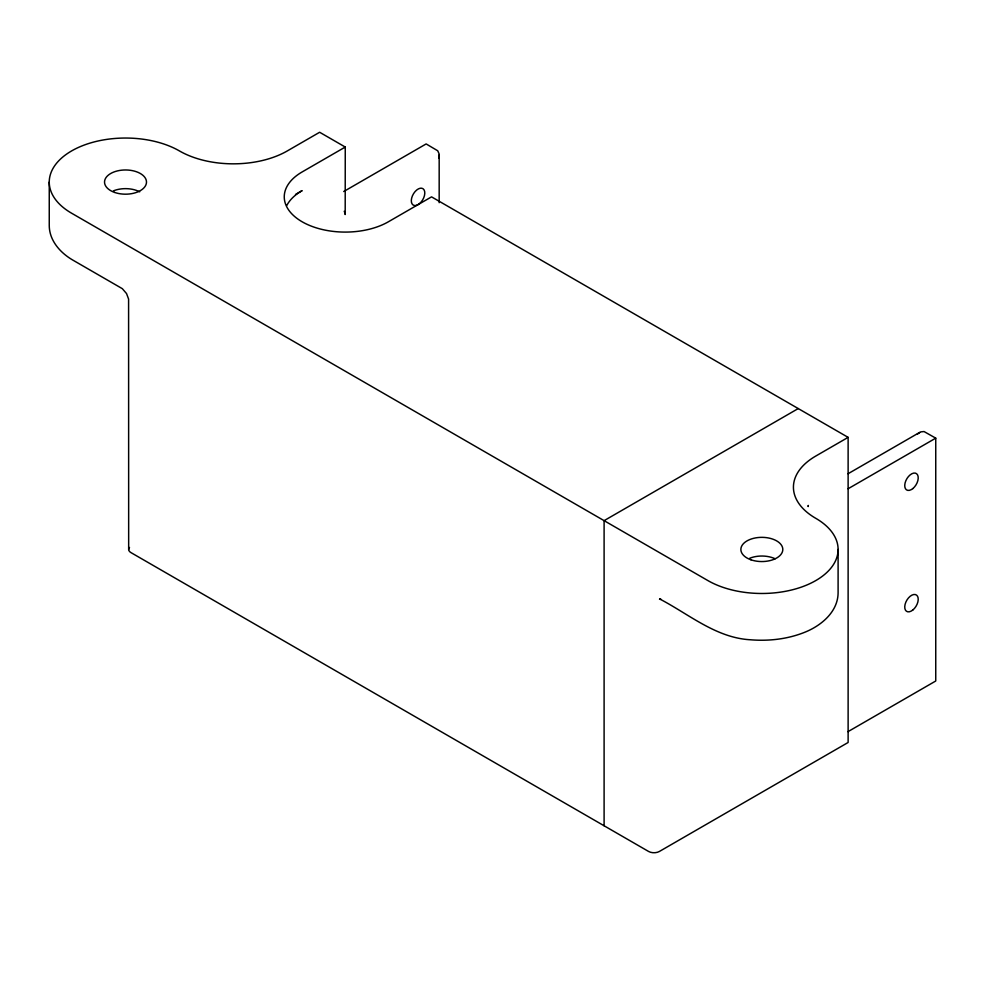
<?xml version="1.0" encoding="UTF-8"?>
<svg xmlns="http://www.w3.org/2000/svg" width="985" height="985" viewBox="0 0 985 985"><rect width="100%" height="100%" fill="white"/><g stroke="black" fill="none" stroke-linecap="round" stroke-linejoin="round"><path stroke-width="1.48" d="M129.503 547.451A7.621 4.408 0 0 0 130.906 552.573L648.598 851.459A7.621 4.408 0 0 0 659.384 851.459L848.122 742.481L848.122 437.365L815.765 456.055A76.264 44.029 0 0 0 815.765 518.319A76.264 44.029 0 0 1 815.765 580.584A76.264 44.029 0 0 1 707.907 580.584L71.585 213.203A76.264 44.029 0 0 1 71.585 150.939A76.264 44.029 0 0 1 179.442 150.939A76.264 44.029 0 0 0 287.288 150.939L319.645 132.261L345.255 147.048L345.193 214.533A7.621 4.408 60 0 0 344.233 211.282M343.716 191.533L426.148 143.933L437.709 150.767L439.076 153.771L438.793 158.031M917.22 434.25L920.766 431.873L924.053 431.553L935.75 438.153L935.75 680.992L847.986 731.658M345.255 147.048L302.124 171.956A61.008 35.226 0 0 0 302.124 221.773A61.008 35.226 0 0 0 388.398 221.773L431.541 196.865L848.122 437.365M295.512 194.451L302.124 190.634A61.008 35.226 0 0 0 286.783 205.496M798.244 408.566L604.101 520.659L604.101 825.775M848.023 473.76L919.571 432.452M848.06 488.769L935.75 438.153M660.726 599.028L659.605 599.188L660.96 599.643C689.66 614.8 716.514 637.911 750.398 639.77C768.989 641.297 788.025 639.117 805.348 632.025C821.404 625.45 837.829 611.82 838.1 593.044L838.1 549.445M439.175 155.101L439.175 202.688M128.666 549.458L128.592 299.071L126.536 293.567L122.337 288.679L73.161 260.286C60.639 253.145 49.373 240.832 49.25 225.663L49.25 182.077M113.398 190.868A20.968 12.103 0 0 1 139.698 191.829M749.733 558.249A20.968 12.103 0 0 1 775.133 558.766M808.303 505.527L808.229 506.462L808.303 505.527M660.479 599.274L659.605 599.188L660.479 599.274M114.642 192.432A20.968 12.103 0 0 0 146.482 182.323A20.968 12.103 0 0 0 115.417 171.464A20.968 12.103 0 0 0 114.642 192.432M750.964 559.8A20.968 12.103 0 0 0 782.804 549.704A20.968 12.103 0 0 0 751.74 538.844A20.968 12.103 0 0 0 750.964 559.8M912.812 610.023A9.53 5.504 -60 0 0 916.542 595.1A9.53 5.504 -60 0 0 905.092 604.359A9.53 5.504 -60 0 0 912.812 610.023M912.812 488.597A9.53 5.504 -60 0 0 916.542 473.674A9.53 5.504 -60 0 0 905.092 482.933A9.53 5.504 -60 0 0 912.812 488.597M419.388 203.723A9.53 5.504 -60 0 0 423.119 188.8A9.53 5.504 -60 0 0 411.668 198.059A9.53 5.504 -60 0 0 419.388 203.723"/></g></svg>
